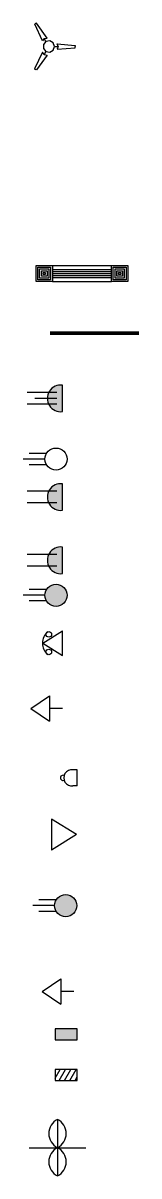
# Model space of a CAD drawing. Header units: inches. Extents: x -2148 to 1165, y -741 to 618.
# Drawn here: x 1084 to 1165, y -181 to 618 of the extents above; entities that cross this region are included whole.
import ezdxf

# ---------------------------------------------------------------- set-up
doc = ezdxf.new("R2010")
doc.units = ezdxf.units.IN
doc.header["$LTSCALE"] = 0.5
doc.header["$MEASUREMENT"] = 0
doc.layers.add('Electrical Loads and  Legend Sheet', color=6, linetype='Continuous', lineweight=25)

# ---------------------------------------------------------------- blocks, each defined once
blk = doc.blocks.new('*U12')
at = {"color": 6}
for p, q in [((-4.24, 8.14), (-4.58, 7.95)), ((-0.59, 2.95), (-4.24, 8.14)), ((-4.92, 7.75), (-4.58, 7.95)), ((-2.26, 1.99), (-4.92, 7.75)), ((-1.61, 2.78), (-2.26, 1.99)), ((-1.61, 2.78), (-0.59, 2.95)), ((-1, 1.73), (-1.61, 2.78)), ((3.22, 0), (2.85, 0.97)), ((2.85, 0.97), (9.17, 0.38)), ((9.17, 0.38), (9.17, -0.01)), ((-2.26, -1.99), (-4.93, -7.74)), ((-0.59, -2.95), (-4.26, -8.13)), ((-1.61, -2.78), (-2.26, -1.99)), ((-1, -1.73), (-1.61, -2.78)), ((-1.61, -2.78), (-0.59, -2.95)), ((2, 0), (3.22, 0)), ((3.22, 0), (2.85, -0.96)), ((2.85, -0.96), (9.17, -0.4)), ((9.17, -0.4), (9.17, -0.01)), ((-4.93, -7.74), (-4.59, -7.94)), ((-4.26, -8.13), (-4.59, -7.94))]:
    blk.add_line(p, q, dxfattribs=at)
blk.add_lwpolyline([(2, 0), (1.53, 1.29), (0.35, 1.97), (-1, 1.73), (-1.88, 0.68), (-1.88, -0.68), (-1, -1.73), (0.35, -1.97), (1.53, -1.29)], close=True, dxfattribs=at)
blk = doc.blocks.new('10')
at = {"layer": 'Electrical Loads and  Legend Sheet'}
blk.add_hatch(color=256, dxfattribs=at).paths.add_polyline_path([(27132.13, -3831.38), (27132.13, -3823.38, 1.138442)])
for p, q in [((27132.13, -3831.38), (27132.13, -3823.38)), ((27130.46, -3825.65), (27121.48, -3825.65)), ((27130.46, -3829.1), (27121.48, -3829.1))]:
    blk.add_line(p, q, dxfattribs=at)
blk.add_arc((27131.61, -3827.38), 4.03, 82.5917, 277.4083, dxfattribs=at)
blk = doc.blocks.new('ty')
at = {"layer": 'Electrical Loads and  Legend Sheet'}
for p, q in [((26271.05, -3659.09), (26277.05, -3655.34)), ((26277.05, -3662.84), (26277.05, -3655.34)), ((26271.05, -3659.09), (26277.05, -3662.84))]:
    blk.add_line(p, q, dxfattribs=at)
for centre in [(26272.88, -3656.43), (26272.88, -3661.74)]:
    blk.add_circle(centre, 0.844, dxfattribs=at)
blk.add_arc((26275.48, -3659.09), 4.5, 130.0197, 229.9803, dxfattribs=at)
blk = doc.blocks.new('25')
at = {"layer": 'Electrical Loads and  Legend Sheet'}
for p, q in [((27123.97, -3857.76), (27129.6, -3853.92)), ((27129.6, -3853.92), (27129.6, -3861.59)), ((27123.97, -3857.76), (27129.6, -3861.59)), ((27133.46, -3857.76), (27129.6, -3857.76))]:
    blk.add_line(p, q, dxfattribs=at)
blk = doc.blocks.new('05')
at = {"layer": 'Electrical Loads and  Legend Sheet'}
blk.add_hatch(color=256, dxfattribs=at).paths.add_polyline_path([(27124.32, -3822.56), (27124.32, -3814.56, 1.138442)])
for p, q in [((27122.65, -3816.83), (27113.67, -3816.83)), ((27124.32, -3822.56), (27124.32, -3814.56)), ((27122.65, -3820.28), (27113.67, -3820.28)), ((27122.65, -3818.56), (27115.97, -3818.56))]:
    blk.add_line(p, q, dxfattribs=at)
blk.add_arc((27123.8, -3818.56), 4.03, 82.5917, 277.4083, dxfattribs=at)
blk = doc.blocks.new('122')
at = {"layer": 'Electrical Loads and  Legend Sheet'}
for p, q in [((27132.17, -3865.78), (27130.89, -3865.78)), ((27132.17, -3870.54), (27132.17, -3865.78)), ((27132.17, -3870.54), (27130.89, -3870.54))]:
    blk.add_line(p, q, dxfattribs=at)
for centre, radius, start, end in [((27130.55, -3868.16), 2.41, 81.8917, 278.1083), ((27127.94, -3868.15), 0.782, 69.6947, 293.2018)]:
    blk.add_arc(centre, radius, start, end, dxfattribs=at)
blk = doc.blocks.new('82')
at = {"layer": 'Electrical Loads and  Legend Sheet'}
for p, q in [((1444.82, -4136.61), (1444.82, -4145.99)), ((1452.32, -4141.3), (1444.82, -4136.61)), ((1452.32, -4141.3), (1444.82, -4145.99))]:
    blk.add_line(p, q, dxfattribs=at)
blk = doc.blocks.new('4o')
at = {"layer": 'Electrical Loads and  Legend Sheet'}
h = blk.add_hatch(dxfattribs=at)
h.set_pattern_fill('ANSI31', color=252, scale=10, angle=15, style=0)
h.paths.add_polyline_path([(26565.6, -2786.12), (26559.6, -2786.12), (26559.6, -2789.12), (26565.6, -2789.12)])
at = {"layer": 'Electrical Loads and  Legend Sheet', "color": 7}
for p, q in [((26565.6, -2786.12), (26559.6, -2786.12)), ((26559.6, -2786.12), (26559.6, -2789.12)), ((26565.6, -2789.12), (26565.6, -2786.12)), ((26559.6, -2789.12), (26565.6, -2789.12))]:
    blk.add_line(p, q, dxfattribs=at)
blk = doc.blocks.new('t')
at = {"layer": 'Electrical Loads and  Legend Sheet'}
blk.add_hatch(color=7, dxfattribs=at).paths.add_polyline_path([(26239.88, -3590.47), (26239.88, -3593.47), (26245.88, -3593.47), (26245.88, -3590.47)])
at = {"layer": 'Electrical Loads and  Legend Sheet', "color": 7}
for p, q in [((26239.88, -3590.47), (26239.88, -3593.47)), ((26245.88, -3590.47), (26239.88, -3590.47)), ((26245.88, -3593.47), (26245.88, -3590.47)), ((26239.88, -3593.47), (26245.88, -3593.47))]:
    blk.add_line(p, q, dxfattribs=at)
blk = doc.blocks.new('14')
at = {"layer": 'Electrical Loads and  Legend Sheet'}
for p, q in [((26233.99, -3909.11), (26233.99, -3891.11)), ((26224.99, -3900.11), (26242.99, -3900.11))]:
    blk.add_line(p, q, dxfattribs=at)
for centre, start, end in [((26229.49, -3902.36), 26.564, 153.436), ((26238.49, -3902.36), 26.564, 153.436), ((26229.49, -3897.86), 206.564, 333.436), ((26238.49, -3897.86), 206.564, 333.436)]:
    blk.add_arc(centre, 5.03, start, end, dxfattribs=at)

msp = doc.modelspace()

# ---------------------------------------------------------------- hatches: boundary and pattern name
at = {"layer": 'Electrical Loads and  Legend Sheet'}
for points in [[(1114.83, 221.44, 1), (1099.46, 221.44, 1)], [(1121.57, 6.19, 1), (1106.2, 6.19, 1)]]:
    msp.add_hatch(color=256, dxfattribs=at).paths.add_polyline_path(points)

# ---------------------------------------------------------------- linework, layer by layer
at = {"color": 6}
for p, q in [((1104.6, 450.22), (1145.69, 450.22)), ((1104.6, 447.25), (1145.69, 447.25)), ((1104.6, 445.92), (1145.69, 445.92)), ((1104.6, 444.59), (1145.69, 444.59)), ((1104.6, 444.59), (1145.69, 444.59)), ((1104.6, 443.26), (1145.69, 443.26)), ((1104.6, 441.93), (1145.69, 441.93)), ((1104.6, 438.96), (1145.69, 438.96))]:
    msp.add_line(p, q, dxfattribs=at)
for points in [[(1093.32, 450.22), (1104.6, 450.22), (1104.6, 438.96), (1093.32, 438.96)], [(1094.55, 448.99), (1103.37, 448.99), (1103.37, 440.18), (1094.55, 440.18)], [(1095.78, 447.76), (1102.14, 447.76), (1102.14, 441.41), (1095.78, 441.41)], [(1145.69, 450.22), (1156.97, 450.22), (1156.97, 438.96), (1145.69, 438.96)], [(1146.92, 448.99), (1155.74, 448.99), (1155.74, 440.18), (1146.92, 440.18)], [(1148.15, 447.76), (1154.51, 447.76), (1154.51, 441.41), (1148.15, 441.41)], [(1097.01, 446.53), (1100.91, 446.53), (1100.91, 442.64), (1097.01, 442.64)], [(1098.24, 445.31), (1099.68, 445.31), (1099.68, 443.87), (1098.24, 443.87)], [(1149.38, 446.53), (1153.28, 446.53), (1153.28, 442.64), (1149.38, 442.64)], [(1150.61, 445.31), (1152.05, 445.31), (1152.05, 443.87), (1150.61, 443.87)]]:
    msp.add_lwpolyline(points, close=True, dxfattribs=at)
at = {"layer": 'Electrical Loads and  Legend Sheet'}
for p, q in [((1103.14, 404.21), (1164.71, 404.21)), ((1103.14, 404.04), (1164.71, 404.04)), ((1103.14, 403.87), (1164.71, 403.87)), ((1103.14, 403.7), (1164.71, 403.7)), ((1103.14, 403.36), (1164.71, 403.36)), ((1103.14, 403.02), (1164.71, 403.02)), ((1103.14, 402.85), (1164.71, 402.85)), ((1103.14, 402.67), (1164.71, 402.67)), ((1103.14, 402.5), (1164.71, 402.5)), ((1103.14, 402.5), (1164.71, 402.5)), ((1100.48, 319.84), (1088.44, 319.84)), ((1099.46, 315.87), (1084.26, 315.87)), ((1100.48, 311.9), (1088.44, 311.9)), ((1100.48, 225.41), (1088.44, 225.41)), ((1099.46, 221.44), (1084.26, 221.44)), ((1100.48, 217.47), (1088.44, 217.47)), ((1107.22, 10.16), (1095.19, 10.16)), ((1106.2, 6.19), (1091, 6.19)), ((1107.22, 2.22), (1095.19, 2.22))]:
    msp.add_line(p, q, dxfattribs=at)
for centre in [(1107.14, 315.87), (1107.14, 221.44), (1113.89, 6.19)]:
    msp.add_circle(centre, 7.69, dxfattribs=at)

# ---------------------------------------------------------------- block references
at = {"xscale": 2, "yscale": 2, "zscale": 2}
msp.add_blockref('*U12', (1102.17, 602), dxfattribs=at)
at = {"layer": 'Electrical Loads and  Legend Sheet', "xscale": 2.299541779066001, "yscale": 2.299541779059727, "zscale": 2.299541779063564}
for name, p in [('05', (-61261.9, 9138.91)), ('10', (-61279.86, 9090.77)), ('10', (-61279.86, 9046.9)), ('ty', (-59313.47, 8602.44)), ('25', (-61282.99, 9013.95)), ('122', (-61269.79, 8989.8)), ('82', (-2218.34, 9578.53)), ('25', (-61275.09, 8817.68))]:
    msp.add_blockref(name, p, dxfattribs=at)
at = {"layer": 'Electrical Loads and  Legend Sheet', "color": 7, "xscale": 2.529960141709286, "yscale": 2.529960141702383, "zscale": 2.529960141706606}
msp.add_blockref('t', (-65279.24, 9004.4), dxfattribs=at)
at = {"layer": 'Electrical Loads and  Legend Sheet', "color": 252, "xscale": 2.529960141709286, "yscale": 2.529960141702383, "zscale": 2.529960141706606}
msp.add_blockref('4o', (-66088.06, 6941.24), dxfattribs=at)
at = {"layer": 'Electrical Loads and  Legend Sheet', "xscale": 2.175899225595681, "yscale": 2.175899225595681, "zscale": 2.175899225599312, "rotation": 270}
msp.add_blockref('14', (9594.41, 56920.83), dxfattribs=at)

doc.saveas('drawing.dxf')
